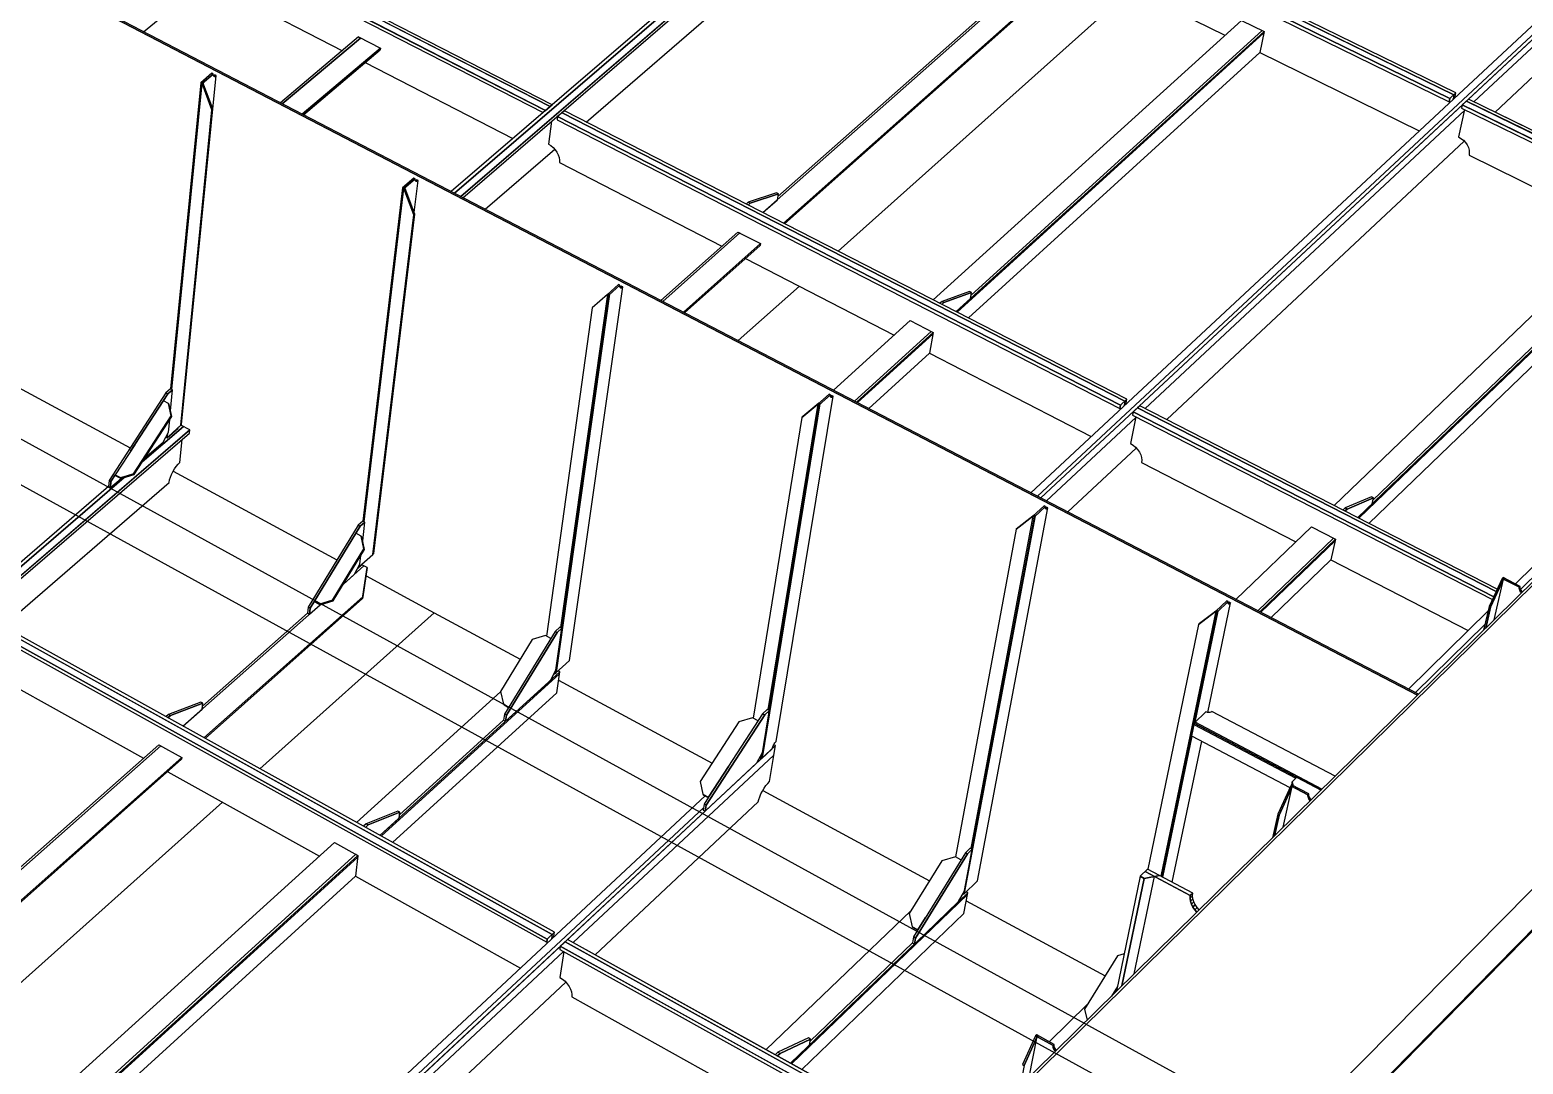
# Model space of a CAD drawing. Header units: millimetres. Extents: x 149544 to 197467, y -3118 to 25363.
# Drawn here: x 193917 to 195377, y 3253 to 4264 of the extents above; entities that cross this region are included whole.
import ezdxf

# ---------------------------------------------------------------- set-up
doc = ezdxf.new("R2010")
doc.units = ezdxf.units.MM
doc.header["$MEASUREMENT"] = 0

msp = doc.modelspace()

# ---------------------------------------------------------------- linework, layer by layer
at = {"color": 0, "linetype": 'Continuous'}
for p, q in [((195006.9, 4677.2), (194338.5, 4101.4)), ((194938.3, 4630.4), (194329.1, 4106.2)), ((194938.3, 4630.4), (194329.1, 4106.2)), ((194953.1, 4639), (194332.3, 4104.6)), ((194332.3, 4104.6), (194953.1, 4639)), ((195309.3, 4200.8), (194766.3, 4466.6)), ((194461.1, 4174.2), (194758.1, 4431)), ((194905.6, 3806.7), (195558.9, 4416.2)), ((195328.8, 4194.1), (195556.6, 4406.8)), ((195501.1, 4375.8), (194895.7, 3811.8)), ((195499.4, 4365.3), (194902.3, 3808.4)), ((194421.3, 4185.6), (194097.8, 4351.5)), ((194425.7, 4189.3), (194102.2, 4355.2)), ((194937.2, 4354.3), (194633.8, 4085.7)), ((194633.8, 4085.7), (194937.2, 4354.3)), ((194935.3, 4355.2), (194648.5, 4101.3)), ((194935.3, 4355.2), (194648.5, 4101.3)), ((195349.5, 4184), (195540, 4362.3)), ((194654, 4075.3), (194957.1, 4344.5)), ((194957.1, 4344.5), (194654, 4075.3)), ((194655, 4074.8), (194956.8, 4342.8)), ((194942, 4329.7), (195085.5, 4259.1)), ((194028.4, 4262.5), (194096.9, 4319)), ((194101.2, 4306.6), (194222.7, 4244)), ((194993.9, 4304.2), (194707.4, 4047.9)), ((194707.4, 4047.9), (194993.9, 4304.2)), ((194993.9, 4304.2), (194707.4, 4047.9)), ((195101.5, 4273.6), (194800.1, 4000.4)), ((194822.6, 3988.9), (195123.7, 4262.7)), ((195123.7, 4262.7), (194822.6, 3988.9)), ((195123.7, 4262.7), (194822.6, 3988.9)), ((194822.6, 3988.9), (195123.7, 4262.7)), ((195121.8, 4263.7), (194837.3, 4005)), ((195101.5, 4273.6), (195123.7, 4262.7)), ((195123.7, 4262.7), (195119.6, 4242.3)), ((195121.8, 4263.7), (195123.7, 4262.7)), ((195123.7, 4262.7), (195123.3, 4261)), ((194238.6, 4257.4), (194162.1, 4193)), ((194238.6, 4257.4), (194162.1, 4193)), ((194240.5, 4256.4), (194163.9, 4192.1)), ((194163.9, 4192.1), (194240.5, 4256.4)), ((194238.6, 4257.4), (194259.9, 4246.4)), ((194238.6, 4257.4), (194240.5, 4256.4)), ((194823.6, 3988.4), (195123.3, 4261)), ((194183.4, 4182), (194259.9, 4246.4)), ((194259.9, 4246.4), (194183.4, 4182)), ((194184.6, 4181.4), (194259.7, 4244.7)), ((194259.9, 4246.4), (194259.7, 4244.7)), ((194834.6, 3982.7), (195119.6, 4242.3)), ((195119.6, 4242.3), (195275.4, 4165.6)), ((194096.9, 4219.6), (194096.7, 4219.6)), ((194245.1, 4232.4), (194389.4, 4158.1)), ((194084.2, 4212.7), (194054.8, 3913.4)), ((194427.9, 4191.2), (194421.3, 4185.6)), ((194427.9, 4191.2), (194425.7, 4189.3)), ((195308.4, 4197), (195308.2, 4196.2)), ((195308.7, 4196.7), (195308.4, 4197)), ((195310.4, 4198.9), (195311.3, 4202.7)), ((195317.5, 4191), (195316.8, 4187.9)), ((195317.5, 4191), (195316.8, 4187.9)), ((195680, 4013.5), (195317.5, 4191)), ((195684, 4017.4), (195321.6, 4194.8)), ((195685.9, 4019.3), (195323.6, 4196.7)), ((194427.1, 4175), (194424.2, 4152.6)), ((194433.1, 4179.3), (194432.2, 4179.3)), ((194432.2, 4179.3), (194433.1, 4179.3)), ((194435.1, 4181.2), (194434.3, 4181.2)), ((194987.6, 3901.3), (194437.5, 4183.3)), ((195007.5, 3894.1), (195319.5, 4185.4)), ((195319.7, 4186.5), (195313.8, 4159.7)), ((195316.8, 4187.9), (195668.1, 4015.8)), ((195319.7, 4186.5), (195319.5, 4185.4)), ((194362.4, 4088.9), (194430.3, 4147.6)), ((195028.5, 3883.4), (195319.2, 4155.6)), ((194435, 4134.6), (194593.7, 4052.8)), ((194294.1, 4117), (194294, 4117)), ((194281.5, 4109.9), (194242.8, 3784.1)), ((194619.5, 4095.9), (194617.4, 4094.1)), ((195488.4, 4083.6), (195192.1, 3799.5)), ((195509.5, 4073.3), (195230.1, 3804.6)), ((194609.4, 4066.7), (194533.9, 3999.9)), ((194609.4, 4066.7), (194533.9, 3999.9)), ((194611.3, 4065.8), (194535.8, 3998.9)), ((194535.8, 3998.9), (194611.3, 4065.8)), ((194609.4, 4066.7), (194631.5, 4055.4)), ((194609.4, 4066.7), (194611.3, 4065.8)), ((195215.4, 3787.6), (195511.5, 4072.3)), ((195511.5, 4072.3), (195215.4, 3787.6)), ((195511.5, 4072.3), (195215.4, 3787.6)), ((195215.4, 3787.6), (195511.5, 4072.3)), ((195216.4, 3787.1), (195511.1, 4070.6)), ((194556, 3988.3), (194631.5, 4055.4)), ((194631.5, 4055.4), (194556, 3988.3)), ((194557.1, 3987.8), (194631.2, 4053.6)), ((194631.5, 4055.4), (194631.2, 4053.6)), ((195226.3, 3782), (195506.5, 4051.9)), ((194616.9, 4040.9), (194762.2, 3966)), ((194495, 4012.2), (194494.3, 4012.6)), ((194494.5, 4012.3), (194495, 4012.2)), ((194669.4, 4013.8), (194609.7, 3960.5)), ((194609.7, 3960.5), (194669.4, 4013.8)), ((194669.4, 4013.8), (194609.7, 3960.5)), ((194808.7, 3996), (194810.8, 3997.9)), ((194777.8, 3980.2), (194702.7, 3912.1)), ((194777.8, 3980.2), (194800.3, 3968.6)), ((194798.3, 3969.6), (194723.3, 3901.4)), ((194725.3, 3900.4), (194800.3, 3968.6)), ((194800.3, 3968.6), (194725.3, 3900.4)), ((194800.3, 3968.6), (194725.3, 3900.4)), ((194725.3, 3900.4), (194800.3, 3968.6)), ((194726.3, 3899.9), (194800, 3966.9)), ((194800.3, 3968.6), (194796.7, 3948.2)), ((194798.3, 3969.6), (194800.3, 3968.6)), ((194800.3, 3968.6), (194800, 3966.9)), ((194737.3, 3894.1), (194796.7, 3948.2)), ((194796.7, 3948.2), (194954.7, 3866.8)), ((193870.1, 3934.1), (194015.2, 3855.6)), ((194052, 3908.4), (194015.6, 3852.3)), ((194701.1, 3905.4), (194699.8, 3906.1)), ((194700.6, 3905.3), (194700, 3905.6)), ((194700.2, 3905.4), (194700.6, 3905.3)), ((194989, 3899.4), (194989.7, 3903.3)), ((194910.9, 3803.9), (194998.2, 3885.5)), ((194986.8, 3897.5), (194986.7, 3896.6)), ((194987.2, 3897.1), (194986.8, 3897.5)), ((194998.3, 3886.1), (194993.2, 3859.8)), ((194995.8, 3890.9), (194995.2, 3887.7)), ((194995.8, 3890.9), (194995.2, 3887.7)), ((194995.2, 3887.7), (195346.9, 3707.3)), ((195348.2, 3710.1), (194995.8, 3890.9)), ((194998.3, 3886.1), (194998.2, 3885.5)), ((195350.5, 3715.2), (195000.1, 3894.9)), ((195351.7, 3717.7), (195002.2, 3896.9)), ((194073.6, 3873.2), (190917.8, 1154.4)), ((194067.3, 3876.6), (194027.1, 3842)), ((194065.8, 3881.7), (194065.8, 3881.7)), ((194019.7, 3858.6), (194000.7, 3829.3)), ((194050.2, 3866.2), (194050, 3866.1)), ((194050.2, 3866.2), (194050, 3866.1)), ((194050.2, 3866.5), (194050.2, 3866.2)), ((194932, 3793), (194998.8, 3855.5)), ((194009.3, 3826.6), (190911.2, 1159.9)), ((190911.2, 1159.9), (194009.3, 3826.6)), ((194018.4, 3830.3), (194012.2, 3828.5)), ((194057.2, 3832.8), (194217.4, 3746.1)), ((193994, 3817.9), (190907.9, 1162.6)), ((193994, 3817.9), (190907.9, 1162.6)), ((193890.7, 3681.2), (194053.4, 3821.8)), ((194911.2, 3796.1), (194909.9, 3796.8)), ((194910.7, 3796), (194910.1, 3796.3)), ((194910.3, 3796.1), (194910.7, 3796)), ((195202.9, 3794), (195204.9, 3795.9)), ((195170.1, 3778.5), (195096.2, 3707.6)), ((195191.5, 3767.5), (195117.7, 3696.5)), ((195119.7, 3695.5), (195193.5, 3766.4)), ((195193.5, 3766.4), (195119.7, 3695.5)), ((195193.5, 3766.4), (195119.7, 3695.5)), ((195119.7, 3695.5), (195193.5, 3766.4)), ((195170.1, 3778.5), (195193.5, 3766.4)), ((195193.5, 3766.4), (195189, 3746.1)), ((195191.5, 3767.5), (195193.5, 3766.4)), ((195193.5, 3766.4), (195193.1, 3764.7)), ((195120.6, 3695), (195193.1, 3764.7)), ((194243.8, 3740.3), (194223.7, 3722.5)), ((194241.8, 3741.3), (194237.3, 3737.3)), ((195130.6, 3689.8), (195189, 3746.1)), ((195189, 3746.1), (195323.1, 3677)), ((194245.8, 3730.7), (194312.5, 3694.5)), ((195348.5, 3687.5), (195357.9, 3727.3)), ((194200.9, 3702.3), (194066.8, 3583.6)), ((194066.8, 3583.6), (194200.9, 3702.3)), ((194188.5, 3694.1), (194085.9, 3603.3)), ((194188.5, 3694.1), (194085.9, 3603.3)), ((194312.5, 3694.5), (194141.9, 3541.9)), ((194141.9, 3541.9), (194312.5, 3694.5)), ((194312.5, 3694.5), (194141.9, 3541.9)), ((194200.4, 3702.9), (194198.8, 3703.8)), ((194312.5, 3694.5), (194396.6, 3649)), ((195024.1, 3436.2), (195078, 3695.2)), ((195089.8, 3703.3), (195088.6, 3703.9)), ((195089.3, 3703.1), (195088.7, 3703.4)), ((195088.9, 3703.2), (195089.3, 3703.1)), ((195342.8, 3696.3), (195265, 3619.9)), ((195343.8, 3700.5), (195338.3, 3677.4)), ((194427.7, 3379.9), (193866.5, 3691.2)), ((195339.6, 3683), (195271.8, 3616.4)), ((193866.5, 3642.4), (194028.3, 3552.3)), ((194259.4, 3476.7), (194435.2, 3636.7)), ((194435.2, 3636.7), (194259.4, 3476.7)), ((194430.9, 3635.5), (194429.1, 3633.9)), ((194435.2, 3636.7), (194433.5, 3637.6)), ((194434.1, 3628.7), (194584.1, 3547.4)), ((194377.4, 3617.1), (194236.5, 3489.4)), ((194271.7, 3469.9), (194432.4, 3616.3)), ((195274.7, 3614.9), (195273.8, 3614)), ((194052.7, 3595.1), (194050.1, 3592.8)), ((194381.7, 3604.2), (194380.1, 3605)), ((194380.3, 3589.5), (194278.5, 3497)), ((195179.4, 3521.1), (195055.4, 3586.5)), ((191526.9, 654.7), (194646.1, 3564.6)), ((194045.1, 3564.4), (193772.6, 3323)), ((193772.6, 3323), (194045.1, 3564.4)), ((194043.2, 3565.5), (193794.1, 3345)), ((194043.2, 3565.5), (193794.1, 3345)), ((194043.2, 3565.5), (194065.7, 3552.9)), ((194043.2, 3565.5), (194045.1, 3564.4)), ((194646.1, 3564.6), (194644.4, 3565.5)), ((195024.8, 3435.9), (195053.5, 3573.8)), ((195033.9, 3431), (195062.7, 3569)), ((193793.3, 3311.1), (194065.7, 3552.9)), ((194065.7, 3552.9), (193793.3, 3311.1)), ((193794.4, 3310.4), (194065.5, 3551.2)), ((194065.7, 3552.9), (194065.5, 3551.2)), ((194448.2, 3372), (194644.5, 3555.3)), ((194051.9, 3539.1), (194200.2, 3456.5)), ((194580.6, 3514.2), (194600.2, 3544.3)), ((194600.2, 3544.3), (194580.6, 3514.2)), ((194633.6, 3520.6), (194796.6, 3432.3)), ((195142.4, 3484.8), (195151.2, 3524.5)), ((195151, 3529.2), (195152.2, 3525.4)), ((195152.2, 3525.4), (195151, 3529.2)), ((194577.4, 3515.4), (191516.2, 663.5)), ((194575.6, 3503.8), (191523.3, 657.6)), ((194105.4, 3509.3), (193848.4, 3279.3)), ((193848.4, 3279.3), (194105.4, 3509.3)), ((194105.4, 3509.3), (193848.4, 3279.3)), ((194469.7, 3360.1), (194629.3, 3509.5)), ((195137, 3497.5), (195131.9, 3474.5)), ((194245.2, 3484.6), (194247.9, 3487)), ((194215, 3469.9), (193943.8, 3224.1)), ((194215, 3469.9), (194237.9, 3457.2)), ((193967, 3210.8), (194237.9, 3457.2)), ((194237.9, 3457.2), (193967, 3210.8)), ((194237.9, 3457.2), (193967, 3210.8)), ((193967, 3210.8), (194237.9, 3457.2)), ((193968, 3210.2), (194237.7, 3455.4)), ((194235.9, 3458.3), (193988.5, 3233.3)), ((194237.9, 3457.2), (194235.4, 3436.9)), ((194235.9, 3458.3), (194237.9, 3457.2)), ((194237.9, 3457.2), (194237.7, 3455.4)), ((193979.4, 3203.6), (194235.4, 3436.9)), ((194235.4, 3436.9), (194396.7, 3347)), ((194996.7, 3341.5), (195016.5, 3436.7)), ((194660.8, 3254.1), (194834.1, 3420.8)), ((194834.1, 3420.8), (194660.8, 3254.1)), ((194829.7, 3419.6), (194828.7, 3418.6)), ((194834.1, 3420.8), (194832.5, 3421.7)), ((194778.5, 3403.1), (194636.9, 3267.4)), ((194832.6, 3412.8), (194968.2, 3339.4)), ((194671.9, 3247.9), (194830.3, 3400.5)), ((194785.2, 3384.5), (194779.8, 3387.4)), ((194785.2, 3384.5), (194792.7, 3396.6)), ((194792.7, 3396.6), (194785.2, 3384.5)), ((194427.2, 3376.1), (194427, 3375.3)), ((194427.5, 3375.7), (194427.2, 3376.1)), ((194429.5, 3378.3), (194430.1, 3382.1)), ((194816.5, 3164.2), (194440.5, 3372.8)), ((194818.8, 3166.5), (194442.8, 3375)), ((194157.6, 3100.7), (194438.9, 3363.3)), ((194435.7, 3368.4), (194435.3, 3365.3)), ((194435.7, 3368.4), (194435.3, 3365.3)), ((194435.3, 3365.3), (194809.6, 3157.4)), ((194439.1, 3363.2), (194435.4, 3337.9)), ((194811.8, 3159.6), (194435.7, 3368.4)), ((194779.9, 3371.7), (194679.9, 3275.6)), ((194179.3, 3088.2), (194441.1, 3333.3)), ((194980.3, 3329), (194974.4, 3319.6)), ((194980, 3328.6), (194980.3, 3329)), ((194980.3, 3329), (194980, 3328.6)), ((194951.2, 3311.9), (194913.7, 3275.1)), ((194894, 3240.5), (194901.9, 3280.1)), ((194648, 3261.2), (194650.6, 3263.7))]:
    msp.add_line(p, q, dxfattribs=at)
for points in [[(194338.5, 4101.4), (195006.9, 4677.2), (194998.5, 4681.2)], [(194340.5, 4100.3), (195006.3, 4674.1), (195006.9, 4677.2)], [(195273.8, 3614), (193591.9, 4488), (193586.3, 4369.9)], [(195274.7, 3614.9), (193592.9, 4488.8), (193591.9, 4488), (195273.8, 3614), (195274.7, 3614.9)], [(194768.4, 4468.4), (194762.2, 4463.1), (195305.2, 4197.1), (195311.3, 4202.7), (194768.4, 4468.4)], [(195311.3, 4202.7), (194768.4, 4468.4), (194766.3, 4466.6), (195309.3, 4200.8), (195311.3, 4202.7)], [(194762.2, 4463.1), (194761.7, 4460), (195304.5, 4193.9), (195305.2, 4197.1), (194762.2, 4463.1)], [(194905.6, 3806.7), (195558.9, 4416.2), (195557.4, 4416.9)], [(195540, 4362.3), (195540.6, 4364.7), (195541.6, 4367.3), (195542.8, 4369.9), (195544.2, 4372.6), (195545.7, 4375.1), (195547.3, 4377.5), (195548.9, 4379.5), (195550.4, 4381.1), (195558.9, 4416.2), (194905.6, 3806.7)], [(195556.6, 4406.8), (195558.9, 4416.2), (194905.6, 3806.7)], [(194097.8, 4351.5), (194097.5, 4348.4), (194418.9, 4183.5)], [(194104.4, 4357), (194097.8, 4351.5), (194421.3, 4185.6), (194427.9, 4191.2), (194104.4, 4357)], [(194427.9, 4191.2), (194104.4, 4357), (194102.2, 4355.2), (194425.7, 4189.3), (194427.9, 4191.2)], [(194065.8, 3881.7), (194099.4, 4219.6), (194098.8, 4219.2), (194098.2, 4218.9), (194097.7, 4218.8), (194097.2, 4219), (194096.8, 4219.3), (194096.6, 4219.8), (194096.5, 4220.4), (194096.5, 4221.2), (194085.5, 4212)], [(194095.2, 4221.9), (194084.2, 4212.7), (194085.5, 4212), (194096.5, 4221.2), (194095.2, 4221.9)], [(194097.5, 4219.9), (194096.9, 4219.6), (194098.2, 4218.9), (194098.8, 4219.2), (194097.5, 4219.9)], [(194096.9, 4219.2), (194097.7, 4218.8), (194098.2, 4218.9), (194096.9, 4219.6)], [(194097.2, 4219), (194097.7, 4218.8), (194096.9, 4219.2)], [(194098.1, 4220.3), (194097.5, 4219.9), (194098.8, 4219.2), (194099.4, 4219.6), (194098.1, 4220.3)], [(194050.2, 3866.2), (194051.5, 3865.6), (194064.6, 3877.8), (194095.2, 4186.3), (194085.5, 4212), (194084.2, 4212.7), (194054.8, 3913.4)], [(194056.1, 3912.7), (194085.5, 4212), (194084.2, 4212.7)], [(194084.2, 4212.7), (194085.5, 4212), (194086.4, 4212.8), (194085.1, 4213.5), (194084.2, 4212.7)], [(194085.5, 4212), (194095.2, 4186.3), (194096.2, 4187.1), (194086.4, 4212.8), (194085.5, 4212)], [(195311.3, 4202.7), (195305.2, 4197.1), (195304.5, 4193.9), (195305.7, 4193.8)], [(195310.4, 4198.9), (195311.3, 4202.7), (195309.3, 4200.8), (195308.4, 4197), (195310.4, 4198.9)], [(195310.7, 4198.5), (195310.4, 4198.9), (195308.4, 4197), (195308.7, 4196.7)], [(195685.9, 4019.3), (195323.6, 4196.7), (195317.5, 4191), (195680, 4013.5)], [(195323.6, 4196.7), (195321.6, 4194.8), (195684, 4017.4)], [(194095.2, 4186.3), (194064.6, 3877.8), (194065.5, 3878.6), (194096.2, 4187.1), (194095.2, 4186.3)], [(194433.1, 4179.5), (194432.7, 4176.4), (194982.7, 3894.1), (194983.3, 3897.3), (194433.1, 4179.5)], [(194439.7, 4185.2), (194433.1, 4179.5), (194983.3, 3897.3), (194989.7, 3903.3), (194439.7, 4185.2)], [(194989.7, 3903.3), (194439.7, 4185.2), (194437.5, 4183.3), (194987.6, 3901.3), (194989.7, 3903.3)], [(194424.2, 4152.6), (194426.5, 4151.2), (194428.8, 4149.3), (194430.8, 4147.1), (194432.4, 4144.7), (194433.7, 4142.2), (194434.6, 4139.6), (194435, 4137), (194435, 4134.6)], [(195313.8, 4159.7), (195316.2, 4158.2), (195318.5, 4156.4), (195320.5, 4154.2), (195322.1, 4151.8), (195323.4, 4149.2), (195324.1, 4146.6), (195324.3, 4144.1), (195324.1, 4141.7), (195472.7, 4068.5)], [(194354.3, 2380.1), (194381.1, 2363.7), (196113.5, 4123.7), (196088, 4135.8)], [(194292.5, 4119.3), (194281.5, 4109.9), (194282.9, 4109.2), (194293.9, 4118.6), (194292.5, 4119.3)], [(194292.9, 4085.7), (194296.7, 4117.1), (194296, 4116.6), (194295.4, 4116.3), (194294.9, 4116.3), (194294.5, 4116.4), (194294.1, 4116.7), (194293.9, 4117.2), (194293.8, 4117.8), (194293.9, 4118.6), (194282.9, 4109.2)], [(194294.7, 4117.3), (194294.1, 4117), (194295.4, 4116.3), (194296, 4116.6), (194294.7, 4117.3)], [(194294.2, 4116.6), (194294.9, 4116.3), (194295.4, 4116.3), (194294.1, 4117)], [(194294.5, 4116.4), (194294.9, 4116.3), (194294.2, 4116.6)], [(194295.3, 4117.8), (194294.7, 4117.3), (194296, 4116.6), (194296.7, 4117.1), (194295.3, 4117.8)], [(194381.1, 2363.7), (194380.8, 2362), (196113, 4121.9), (196113.5, 4123.7), (194381.1, 2363.7)], [(194238.5, 3739.6), (194238.8, 3739.5), (194252.5, 3751.5), (194292.5, 4083.4), (194282.9, 4109.2), (194281.5, 4109.9), (194242.8, 3784.1)], [(194244.1, 3783.4), (194282.9, 4109.2), (194281.5, 4109.9)], [(194281.5, 4109.9), (194282.9, 4109.2), (194283.8, 4110.1), (194282.5, 4110.7), (194281.5, 4109.9)], [(194282.9, 4109.2), (194292.5, 4083.4), (194293.4, 4084.2), (194283.8, 4110.1), (194282.9, 4109.2)], [(194633.8, 4085.7), (194648, 4098.2), (194648.9, 4104.1), (194621.4, 4094.9), (194619.3, 4093.1)], [(194647, 4105.1), (194619.5, 4095.9), (194621.4, 4094.9), (194648.9, 4104.1), (194647, 4105.1)], [(194619.3, 4093.1), (194621.4, 4094.9), (194619.5, 4095.9)], [(194292.5, 4083.4), (194252.5, 3751.5), (194253.5, 3752.3), (194293.4, 4084.2), (194292.5, 4083.4)], [(194444.8, 3647.9), (194496.7, 4013.1), (194496.1, 4012.6), (194495.5, 4012.3), (194495, 4012.2), (194494.5, 4012.3), (194494.2, 4012.6), (194494, 4013.1), (194493.9, 4013.8), (194494, 4014.6), (194483.1, 4005), (194431.1, 3635.4), (194444.8, 3647.9)], [(194494, 4014.6), (194492.6, 4015.3), (194481.7, 4005.7), (194483.1, 4005), (194494, 4014.6)], [(195678.4, 4011.9), (195668.9, 4016.6), (195369.6, 3722.7)], [(194431.1, 3635.4), (194483.1, 4005), (194481.7, 4005.7), (194466.8, 3992.5), (194422.1, 3671.7)], [(194430.2, 3635.9), (194431.1, 3635.4), (194432, 3636.2), (194484, 4005.8), (194483.1, 4005), (194431.1, 3635.4)], [(194430.2, 3635.9), (194431.1, 3635.4), (194483.1, 4005)], [(194483.1, 4005), (194481.7, 4005.7), (194435.9, 3680)], [(194483.1, 4005), (194484, 4005.8), (194482.7, 4006.5), (194481.7, 4005.7), (194483.1, 4005)], [(194496.1, 4012.6), (194494.7, 4013.3), (194494.1, 4013), (194495.5, 4012.3), (194496.1, 4012.6)], [(194495.5, 4012.3), (194494.1, 4013), (194494.1, 4013)], [(194494.3, 4012.6), (194495, 4012.2), (194495.5, 4012.3)], [(194496.7, 4013.1), (194495.3, 4013.8), (194494.7, 4013.3), (194496.1, 4012.6), (194496.7, 4013.1)], [(194822.6, 3988.9), (194836.7, 4001.7), (194837.7, 4007.6), (194810.8, 3997.9), (194808.7, 3996)], [(194837.7, 4007.6), (194835.8, 4008.6), (194808.9, 3998.9), (194810.8, 3997.9), (194837.7, 4007.6)], [(195678.4, 4011.9), (195675.6, 4013.3), (195374.5, 3717.3)], [(194810.8, 3997.9), (194808.9, 3998.9), (194806.8, 3997)], [(194054.8, 3913.4), (194050.1, 3909.4), (194052, 3908.4), (194056.7, 3912.4), (194054.8, 3913.4)], [(194054.7, 3892), (194056.7, 3912.4), (194052, 3908.4)], [(194050.1, 3909.4), (193994.6, 3823.8), (193996.4, 3822.7), (194000.7, 3829.3)], [(194000.7, 3829.3), (194005.7, 3826.6), (194018.4, 3830.3), (194055.3, 3887.1), (194052.8, 3899.1), (194047.8, 3901.8)], [(194015.6, 3852.3), (194052, 3908.4), (194050.1, 3909.4)], [(194052.8, 3899.1), (194055.3, 3887.1), (194055.9, 3886.3), (194053.4, 3898.2), (194052.8, 3899.1)], [(194632.4, 3551.8), (194688.9, 3897.8), (194687.5, 3898.5), (194671.9, 3885.4), (194624.3, 3591.5)], [(194630.8, 3553.1), (194631, 3552.6), (194632.4, 3551.8), (194633.3, 3552.7), (194689.9, 3898.6), (194688.9, 3897.8), (194632.4, 3551.8)], [(194631.3, 3553.9), (194631, 3552.6), (194632.4, 3551.8), (194688.9, 3897.8)], [(194646.7, 3568.7), (194702.3, 3906.2), (194701.7, 3905.7), (194701.1, 3905.4), (194700.6, 3905.3), (194700.2, 3905.4), (194699.9, 3905.7), (194699.7, 3906.1), (194699.7, 3906.8), (194699.8, 3907.6), (194688.9, 3897.8), (194632.4, 3551.8), (194642.9, 3561.6), (194643.1, 3562.5), (194643.4, 3563.4), (194643.8, 3564.4), (194644.3, 3565.4), (194644.8, 3566.4), (194645.5, 3567.3), (194646.1, 3568.1), (194646.7, 3568.7)], [(194688.9, 3897.8), (194687.5, 3898.5), (194638.7, 3599.6)], [(194687.5, 3898.5), (194688.5, 3899.4), (194672.8, 3886.3), (194671.9, 3885.4), (194687.5, 3898.5)], [(194699.8, 3907.6), (194698.4, 3908.3), (194687.5, 3898.5), (194688.9, 3897.8), (194699.8, 3907.6)], [(194688.9, 3897.8), (194689.9, 3898.6), (194688.5, 3899.4), (194687.5, 3898.5), (194688.9, 3897.8)], [(194701.7, 3905.7), (194700.3, 3906.4), (194699.8, 3906.1)], [(194699.8, 3906.1), (194701.1, 3905.4), (194701.7, 3905.7)], [(194700, 3905.6), (194700.6, 3905.3), (194701.1, 3905.4)], [(194702.3, 3906.2), (194700.9, 3906.9), (194700.3, 3906.4), (194701.7, 3905.7), (194702.3, 3906.2)], [(194989.7, 3903.3), (194983.3, 3897.3), (194982.7, 3894.1), (194983.9, 3894.1)], [(194989, 3899.4), (194989.7, 3903.3), (194987.6, 3901.3), (194986.8, 3897.5), (194989, 3899.4)], [(194989.3, 3899.1), (194989, 3899.4), (194986.8, 3897.5), (194987.2, 3897.1)], [(194055.3, 3887.1), (194018.4, 3830.3), (194019, 3829.5), (194055.9, 3886.3), (194055.3, 3887.1)], [(194029.7, 3846), (194047.4, 3861.2), (194052.7, 3871.1), (194053.9, 3883.1)], [(195351.7, 3717.7), (195002.2, 3896.9), (194995.8, 3890.9), (195348.2, 3710.1)], [(195002.2, 3896.9), (195000.1, 3894.9), (195350.5, 3715.2)], [(190917.8, 1154.4), (194073.6, 3873.2), (194064.8, 3877.9)], [(190919.9, 1152.7), (194073.3, 3870.1), (194073.6, 3873.2)], [(194027.1, 3842), (194067.3, 3876.6), (194064.8, 3877.9)], [(194050.2, 3866.5), (194050.2, 3866.2), (194051.5, 3865.6), (194051.9, 3869.6)], [(194064.6, 3877.8), (194051.5, 3865.6), (194052.4, 3866.4), (194065.5, 3878.6), (194064.6, 3877.8)], [(194051.5, 3865.6), (194062.2, 3874.8), (194062.3, 3875.6)], [(194053.4, 3821.8), (194053.8, 3824.3), (194054.5, 3826.9), (194055.6, 3829.6), (194056.9, 3832.4), (194058.5, 3835.1), (194060.2, 3837.5), (194062, 3839.7), (194063.8, 3841.5), (194066, 3863.8)], [(194993.2, 3859.8), (194995.7, 3858.2), (194998, 3856.3), (195000.1, 3854.1), (195001.8, 3851.6), (195003.1, 3849), (195003.9, 3846.4), (195004.2, 3843.8), (195004, 3841.4), (195154.7, 3763.7)], [(195508.2, 3841.3), (194024.3, 2381.3), (193981.6, 2002.9), (194354.3, 2380.1), (195410.4, 3449), (195417.3, 3476.8), (195407.6, 3470), (195402.4, 3472.7), (195403.2, 3484.5), (195468.4, 3747.8), (195475.2, 3766.2), (195486.1, 3785.6), (195498.1, 3800.6), (195508.2, 3841.3)], [(195506, 3842.4), (194021.9, 2382.8), (194024.3, 2381.3), (195508.2, 3841.3), (195506, 3842.4)], [(194000.7, 3829.3), (193996.4, 3822.7), (193995.9, 3816.9), (194006.3, 3825.8)], [(194000.7, 3829.3), (194001.3, 3828.5), (194006.4, 3825.7), (194005.7, 3826.6)], [(194005.7, 3826.6), (194006.4, 3825.7), (194019, 3829.5), (194018.4, 3830.3)], [(193994.6, 3823.8), (193994, 3817.9), (193995.9, 3816.9), (193996.4, 3822.7), (193994.6, 3823.8)], [(194843.7, 3432.4), (194912.4, 3797), (194911.8, 3796.4), (194911.2, 3796.1), (194910.7, 3796), (194910.3, 3796.1), (194910.1, 3796.4), (194909.9, 3796.9), (194909.9, 3797.5), (194910, 3798.3), (194899.2, 3788.3), (194830.1, 3419.4), (194843.7, 3432.4)], [(194910, 3798.3), (194908.6, 3799), (194897.8, 3789), (194899.2, 3788.3), (194910, 3798.3)], [(194911.8, 3796.4), (194910.4, 3797.2), (194909.9, 3796.9)], [(194909.9, 3796.8), (194911.2, 3796.1), (194911.8, 3796.4)], [(194910.1, 3796.3), (194910.7, 3796), (194911.2, 3796.1)], [(194912.4, 3797), (194911, 3797.7), (194910.4, 3797.2), (194911.8, 3796.4), (194912.4, 3797)], [(195204.9, 3795.9), (195202.9, 3797), (195200.9, 3795)], [(195230.6, 3806.7), (195228.6, 3807.8), (195202.9, 3797), (195204.9, 3795.9), (195230.6, 3806.7)], [(195215.4, 3787.6), (195229.3, 3800.9), (195230.6, 3806.7), (195204.9, 3795.9), (195202.9, 3794)], [(194242.8, 3784.1), (194238.1, 3780), (194240.1, 3779), (194244.7, 3783.1), (194242.8, 3784.1)], [(194242.6, 3764.9), (194244.7, 3783.1), (194240.1, 3779)], [(194830.1, 3419.4), (194899.2, 3788.3), (194897.8, 3789), (194881.4, 3776.1), (194822, 3455.9)], [(194829.3, 3419.8), (194830.1, 3419.4), (194831, 3420.2), (194900.2, 3789.1), (194899.2, 3788.3), (194830.1, 3419.4)], [(194829.3, 3419.8), (194830.1, 3419.4), (194899.2, 3788.3)], [(194899.2, 3788.3), (194897.8, 3789), (194837, 3463.9)], [(194897.8, 3789), (194898.8, 3789.9), (194882.4, 3777), (194881.4, 3776.1), (194897.8, 3789)], [(194899.2, 3788.3), (194900.2, 3789.1), (194898.8, 3789.9), (194897.8, 3789), (194899.2, 3788.3)], [(194238.1, 3780), (194189.2, 3699.9), (194191.1, 3698.9), (194240.1, 3779), (194238.1, 3780)], [(194240.1, 3779), (194191.1, 3698.9), (194190.4, 3693.1), (194200.9, 3702.3)], [(194195.2, 3705.7), (194200.4, 3702.9), (194213, 3706.8), (194243.8, 3757.1), (194241.1, 3769.4), (194235.9, 3772.2), (194195.2, 3705.7)], [(194243.8, 3757.1), (194244.4, 3756.4), (194241.7, 3768.7), (194241.1, 3769.4)], [(194213, 3706.8), (194213.7, 3706.2), (194244.4, 3756.4), (194243.8, 3757.1)], [(194087.3, 3572.2), (194242.6, 3710), (194246.9, 3738.6), (194241.8, 3741.3)], [(194223.7, 3722.5), (194234.5, 3732.1), (194239.8, 3742), (194240.8, 3750.6)], [(194223.7, 3722.5), (194243.8, 3740.3), (194241.8, 3741.3), (194237.3, 3737.3)], [(194238.5, 3739.6), (194238.8, 3739.5), (194239, 3740.4)], [(194242.6, 3710), (194242.4, 3708.3), (194246.7, 3736.8), (194246.9, 3738.6), (194242.6, 3710)], [(195358.9, 3728.2), (195357.9, 3727.3), (195345.2, 3699.8), (195340.4, 3679.5)], [(195356.5, 3728.1), (195343.8, 3700.5), (195345.2, 3699.8), (195357.9, 3727.3), (195356.5, 3728.1)], [(195357.4, 3728.9), (195356.5, 3728.1), (195357.9, 3727.3), (195358.9, 3728.2), (195357.4, 3728.9)], [(195374.2, 3720.3), (195357.4, 3728.9), (195356.5, 3728.1), (195373.3, 3719.5), (195374.2, 3720.3)], [(195375.4, 3713.9), (195374.7, 3714.6), (195374, 3715.6), (195373.6, 3716.6), (195373.3, 3717.6), (195373.2, 3718.5), (195373.3, 3719.5), (195356.5, 3728.1)], [(194088.4, 3571.5), (194242.4, 3708.3), (194242.6, 3710), (194087.3, 3572.2)], [(195374.1, 3719.4), (195374.2, 3720.3), (195373.3, 3719.5), (195373.2, 3718.5), (195374.1, 3719.4)], [(195374.2, 3718.5), (195374.1, 3719.4), (195373.2, 3718.5), (195373.3, 3717.6), (195374.2, 3718.5)], [(195374.5, 3717.5), (195374.2, 3718.5), (195373.3, 3717.6), (195373.6, 3716.6), (195374.5, 3717.5)], [(195374.9, 3716.5), (195374.5, 3717.5), (195373.6, 3716.6), (195374, 3715.6), (195374.9, 3716.5)], [(195375.6, 3715.5), (195374.9, 3716.5), (195374, 3715.6), (195374.7, 3714.6), (195375.6, 3715.5)], [(195376.3, 3714.8), (195375.6, 3715.5), (195374.7, 3714.6), (195375.4, 3713.9)], [(193868.9, 3693.3), (193861.7, 3687.1), (194423, 3375.5), (194430.1, 3382.1), (193868.9, 3693.3)], [(194430.1, 3382.1), (193868.9, 3693.3), (193866.5, 3691.2), (194427.7, 3379.9), (194430.1, 3382.1)], [(194189.2, 3699.9), (194188.5, 3694.1), (194190.4, 3693.1), (194191.1, 3698.9), (194189.2, 3699.9)], [(194195.2, 3705.7), (194195.9, 3705), (194201, 3702.2), (194200.4, 3702.9)], [(194213, 3706.8), (194200.4, 3702.9), (194201, 3702.2), (194213.7, 3706.2), (194213, 3706.8)], [(195024.1, 3436.2), (195078, 3695.2), (195076.5, 3695.9), (195059.5, 3683.1), (195010.1, 3443.7)], [(195078, 3695.2), (195076.5, 3695.9), (195022.7, 3437)], [(195068.6, 3597), (195091, 3704.1), (195090.4, 3703.6), (195089.8, 3703.3), (195089.3, 3703.1), (195088.9, 3703.2), (195088.7, 3703.5), (195088.5, 3704), (195088.5, 3704.6), (195088.6, 3705.4), (195078, 3695.2), (195024.1, 3436.2)], [(195056.3, 3587.4), (195078.9, 3696.1), (195078, 3695.2), (195024.1, 3436.2)], [(195076.5, 3695.9), (195077.5, 3696.8), (195060.5, 3684), (195059.5, 3683.1), (195076.5, 3695.9)], [(195088.6, 3705.4), (195087.2, 3706.2), (195076.5, 3695.9), (195078, 3695.2), (195088.6, 3705.4)], [(195078, 3695.2), (195078.9, 3696.1), (195077.5, 3696.8), (195076.5, 3695.9), (195078, 3695.2)], [(195090.4, 3703.6), (195088.9, 3704.3), (195088.5, 3704.1)], [(195088.6, 3703.9), (195089.8, 3703.3), (195090.4, 3703.6)], [(195088.7, 3703.4), (195089.3, 3703.1), (195089.8, 3703.3)], [(195091, 3704.1), (195089.5, 3704.9), (195088.9, 3704.3), (195090.4, 3703.6), (195091, 3704.1)], [(195340.4, 3679.5), (195345.2, 3699.8), (195343.8, 3700.5)], [(193861.7, 3687.1), (193861.4, 3683.9), (194422.5, 3372.4), (194423, 3375.5), (193861.7, 3687.1)], [(194432.6, 3675.2), (194383, 3594.3), (194382.3, 3588.5), (194426.1, 3628.3), (194431.5, 3638.3), (194437.3, 3679.3), (194432.6, 3675.2), (194430.7, 3676.2), (194381.1, 3595.4), (194383, 3594.3), (194432.6, 3675.2)], [(194437.3, 3679.3), (194435.3, 3680.4), (194430.7, 3676.2), (194432.6, 3675.2), (194437.3, 3679.3)], [(194426.5, 3669.4), (194421.2, 3672.2), (194408.3, 3668.2), (194377.3, 3617.5), (194380.1, 3605), (194385.3, 3602.2)], [(194259.4, 3476.7), (194435.2, 3636.7), (194433.5, 3637.6)], [(194432.4, 3616.3), (194435.2, 3636.7), (194259.4, 3476.7)], [(194260.5, 3476.1), (194435, 3634.9), (194435.2, 3636.7)], [(194066.8, 3583.6), (194085.6, 3600.2), (194086.2, 3606), (194054.6, 3594.1), (194052, 3591.7)], [(194084.3, 3607.1), (194052.7, 3595.1), (194054.6, 3594.1), (194086.2, 3606), (194084.3, 3607.1)], [(194052, 3591.7), (194054.6, 3594.1), (194052.7, 3595.1)], [(194380.1, 3605), (194380.7, 3604.4), (194385.1, 3602)], [(194383, 3594.3), (194381.1, 3595.4), (194380.3, 3589.5), (194382.3, 3588.5), (194383, 3594.3)], [(194629.1, 3588.9), (194623.7, 3591.8), (194610.4, 3588), (194572.5, 3529.5), (194575.2, 3517.1), (194580.6, 3514.2)], [(194580.6, 3514.2), (194576.2, 3507.4), (194578.2, 3506.3), (194635.5, 3594.6)], [(194635.5, 3594.6), (194578.2, 3506.3), (194577.3, 3500.4), (194627.8, 3547.6), (194633.3, 3557.7), (194640.1, 3598.9), (194635.5, 3594.6), (194633.5, 3595.7), (194596, 3537.9)], [(194640.1, 3598.9), (194638.1, 3600), (194633.5, 3595.7), (194635.5, 3594.6), (194640.1, 3598.9)], [(195193.1, 3534.6), (195072.7, 3597.9), (195072.2, 3597.5), (195071.6, 3597.2), (195070.8, 3597), (195070, 3596.9), (195069.2, 3596.9), (195068.4, 3597), (195067.6, 3597.2), (195066.9, 3597.6), (195055.4, 3586.5), (195179.4, 3521.1)], [(195179.4, 3521.1), (195055.4, 3586.5), (195052.8, 3574.2), (195148.9, 3523.5)], [(195055.4, 3586.5), (195055.1, 3585.2), (195154.7, 3532.8)], [(195180.3, 3522), (195056.3, 3587.4), (195055.4, 3586.5), (195179.4, 3521.1)], [(191526.9, 654.7), (194646.1, 3564.6), (194644.4, 3565.5)], [(194629.3, 3509.5), (194629.8, 3511.9), (194630.7, 3514.6), (194631.9, 3517.4), (194633.3, 3520.2), (194634.9, 3522.9), (194636.7, 3525.5), (194638.5, 3527.7), (194640.3, 3529.6), (194646.1, 3564.6), (191526.9, 654.7)], [(194644.5, 3555.3), (194646.1, 3564.6), (191526.9, 654.7)], [(195179.4, 3521.1), (195155.6, 3533.7), (195151, 3529.2)], [(195152.1, 3525.5), (195151.2, 3524.5), (195138.5, 3496.7), (195134, 3476.5)], [(195149.7, 3525.3), (195137, 3497.5), (195138.5, 3496.7), (195151.2, 3524.5), (195149.7, 3525.3)], [(195150.6, 3526.2), (195149.7, 3525.3), (195151.2, 3524.5), (195152.1, 3525.5), (195150.6, 3526.2)], [(195167.6, 3517.3), (195150.6, 3526.2), (195149.7, 3525.3), (195166.6, 3516.4), (195167.6, 3517.3)], [(195168.8, 3510.7), (195168.1, 3511.5), (195167.5, 3512.5), (195167, 3513.5), (195166.7, 3514.5), (195166.6, 3515.5), (195166.6, 3516.4), (195149.7, 3525.3)], [(195151, 3529.2), (195150.6, 3527.3), (195151, 3526)], [(194575.2, 3517.1), (194575.8, 3516.3), (194580.3, 3513.8)], [(194578.2, 3506.3), (194576.2, 3507.4), (194575.3, 3501.5), (194577.3, 3500.4), (194578.2, 3506.3)], [(195167.5, 3516.4), (195167.6, 3517.3), (195166.6, 3516.4), (195166.6, 3515.5), (195167.5, 3516.4)], [(195167.6, 3515.4), (195167.5, 3516.4), (195166.6, 3515.5), (195166.7, 3514.5), (195167.6, 3515.4)], [(195167.9, 3514.4), (195167.6, 3515.4), (195166.7, 3514.5), (195167, 3513.5), (195167.9, 3514.4)], [(195168.4, 3513.4), (195167.9, 3514.4), (195167, 3513.5), (195167.5, 3512.5), (195168.4, 3513.4)], [(195169.1, 3512.4), (195168.4, 3513.4), (195167.5, 3512.5), (195168.1, 3511.5), (195169.1, 3512.4)], [(195169.8, 3511.7), (195169.1, 3512.4), (195168.1, 3511.5), (195168.8, 3510.7)], [(194259.4, 3476.7), (194278.1, 3493.7), (194278.8, 3499.5), (194247.9, 3487), (194245.2, 3484.6)], [(194278.8, 3499.5), (194276.9, 3500.6), (194245.9, 3488), (194247.9, 3487), (194278.8, 3499.5)], [(195134, 3476.5), (195138.5, 3496.7), (195137, 3497.5)], [(194247.9, 3487), (194245.9, 3488), (194243.3, 3485.7)], [(194833.8, 3458.8), (194783, 3376.4), (194781.9, 3370.6), (194825.1, 3412.1), (194830.7, 3422.3), (194838.3, 3463.2), (194833.8, 3458.8), (194831.8, 3459.9), (194792.3, 3396)], [(194838.3, 3463.2), (194836.3, 3464.3), (194831.8, 3459.9), (194833.8, 3458.8), (194838.3, 3463.2)], [(194827.4, 3452.9), (194822, 3455.9), (194808.6, 3451.9), (194776.8, 3400.3), (194779.8, 3387.4), (194785.2, 3384.5)], [(194785.2, 3384.5), (194780.9, 3377.5), (194783, 3376.4), (194833.8, 3458.8)], [(194984.8, 3329.7), (195006.4, 3434.8), (195002.5, 3436.9), (194979.3, 3324.4)], [(195021.5, 3437.6), (195006.4, 3434.8), (194984.8, 3329.7)], [(195009.7, 3443.9), (195002.5, 3436.9), (195006.4, 3434.8), (195021.5, 3437.6), (195009.7, 3443.9)], [(195054, 3420.2), (195009.7, 3443.9), (195007.3, 3441.6), (195051.6, 3417.9), (195054, 3420.2)], [(195058, 3401.7), (195055.9, 3404), (195054, 3406.7), (195052.6, 3409.6), (195051.7, 3412.5), (195051.3, 3415.3), (195051.6, 3417.9), (195007.3, 3441.6)], [(194660.8, 3254.1), (194834.1, 3420.8), (194832.5, 3421.7)], [(194830.3, 3400.5), (194834.1, 3420.8), (194660.8, 3254.1)], [(194661.8, 3253.6), (194833.8, 3419.1), (194834.1, 3420.8)], [(195053.7, 3417.7), (195054, 3420.2), (195051.6, 3417.9), (195051.3, 3415.3), (195053.7, 3417.7)], [(195054.1, 3414.9), (195053.7, 3417.7), (195051.3, 3415.3), (195051.7, 3412.5), (195054.1, 3414.9)], [(195055, 3412), (195054.1, 3414.9), (195051.7, 3412.5), (195052.6, 3409.6), (195055, 3412)], [(195056.4, 3409.1), (195055, 3412), (195052.6, 3409.6), (195054, 3406.7), (195056.4, 3409.1)], [(195058.3, 3406.3), (195056.4, 3409.1), (195054, 3406.7), (195055.9, 3404), (195058.3, 3406.3)], [(195060.4, 3404.1), (195058.3, 3406.3), (195055.9, 3404), (195058, 3401.7)], [(194779.8, 3387.4), (194780.3, 3386.8), (194785.1, 3384.2)], [(194430.1, 3382.1), (194423, 3375.5), (194422.5, 3372.4), (194424, 3372.5)], [(194429.5, 3378.3), (194430.1, 3382.1), (194427.7, 3379.9), (194427.2, 3376.1), (194429.5, 3378.3)], [(194429.9, 3377.9), (194429.5, 3378.3), (194427.2, 3376.1), (194427.5, 3375.7)], [(194818.8, 3166.5), (194442.8, 3375), (194435.7, 3368.4), (194811.8, 3159.6)], [(194442.8, 3375), (194440.5, 3372.8), (194816.5, 3164.2)], [(194783, 3376.4), (194780.9, 3377.5), (194779.9, 3371.7), (194781.9, 3370.6), (194783, 3376.4)], [(194986.9, 3361), (194980.4, 3359.1), (194948.2, 3307), (194950.8, 3296.3)], [(194435.4, 3337.9), (194437.9, 3336.2), (194440.4, 3334.2), (194442.5, 3331.8), (194444.3, 3329.2), (194445.7, 3326.6), (194446.7, 3323.9), (194447.1, 3321.3), (194447.1, 3318.9), (194601.1, 3233)], [(194660.8, 3254.1), (194679.2, 3271.8), (194680.2, 3277.6), (194650.6, 3263.7), (194648, 3261.2)], [(194680.2, 3277.6), (194678.2, 3278.8), (194648.5, 3264.8), (194650.6, 3263.7), (194680.2, 3277.6)], [(194902.8, 3281), (194901.9, 3280.1), (194889.2, 3252), (194885.2, 3231.8)], [(194900.4, 3280.9), (194887.7, 3252.8), (194889.2, 3252), (194901.9, 3280.1), (194900.4, 3280.9)], [(194901.4, 3281.8), (194900.4, 3280.9), (194901.9, 3280.1), (194902.8, 3281), (194901.4, 3281.8)], [(194918.5, 3272.5), (194901.4, 3281.8), (194900.4, 3280.9), (194917.5, 3271.5), (194918.5, 3272.5)], [(194919.8, 3265.8), (194919.1, 3266.6), (194918.4, 3267.6), (194917.9, 3268.6), (194917.6, 3269.6), (194917.4, 3270.6), (194917.5, 3271.5), (194900.4, 3280.9)], [(194918.4, 3271.6), (194918.5, 3272.5), (194917.5, 3271.5), (194917.4, 3270.6), (194918.4, 3271.6)], [(194918.5, 3270.6), (194918.4, 3271.6), (194917.4, 3270.6), (194917.6, 3269.6), (194918.5, 3270.6)], [(194918.9, 3269.6), (194918.5, 3270.6), (194917.6, 3269.6), (194917.9, 3268.6), (194918.9, 3269.6)], [(194650.6, 3263.7), (194648.5, 3264.8), (194645.9, 3262.4)], [(194919.4, 3268.6), (194918.9, 3269.6), (194917.9, 3268.6), (194918.4, 3267.6), (194919.4, 3268.6)], [(194920.1, 3267.6), (194919.4, 3268.6), (194918.4, 3267.6), (194919.1, 3266.6), (194920.1, 3267.6)], [(194920.8, 3266.8), (194920.1, 3267.6), (194919.1, 3266.6), (194919.8, 3265.8)]]:
    msp.add_lwpolyline(points, dxfattribs=at)
at = {"color": 7}
msp.add_lwpolyline([(195417, 3035.5), (195398.1, 3001), (193405.6, 4095.6), (193424.5, 4130.1)], close=True, dxfattribs=at)

doc.saveas('drawing.dxf')
